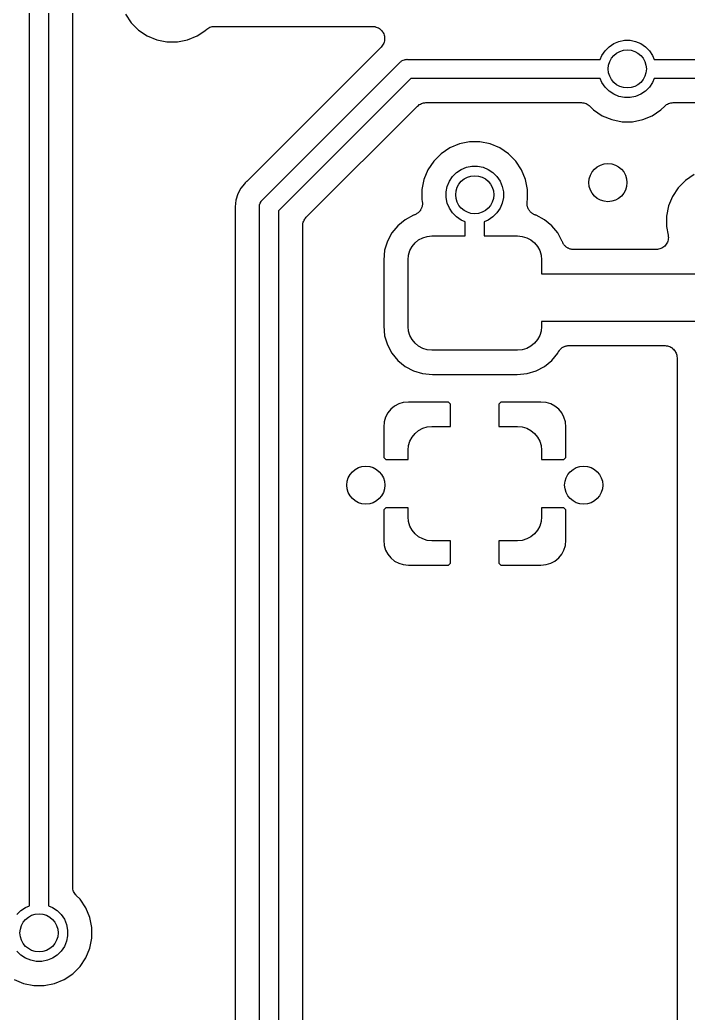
# Model space of a CAD drawing. Extents: x 49 to 143, y -158 to -38.
# Drawn here: x 80.57 to 87.58, y -103.46 to -93.03 of the extents above; entities that cross this region are included whole.
import ezdxf

# ---------------------------------------------------------------- set-up
doc = ezdxf.new("R2010")
doc.units = 0
doc.layers.add('BLACK', color=7, linetype='CONTINUOUS')

msp = doc.modelspace()

# ---------------------------------------------------------------- linework, layer by layer
at = {"layer": 'BLACK', "linetype": 'CONTINUOUS'}
for p, q in [((80.672, -102.333), (80.672, -91.3179)), ((80.872, -91.3544), (80.872, -102.333)), ((81.126, -102.134), (81.126, -91.5122)), ((81.6781, -92.9724), (81.7387, -93.0632)), ((81.7387, -93.0632), (81.8158, -93.1403)), ((81.8158, -93.1403), (81.9066, -93.2009)), ((82.4314, -93.2009), (82.5222, -93.1403)), ((82.5222, -93.1403), (82.5231, -93.1394)), ((82.5231, -93.1394), (82.5234, -93.1391)), ((82.5234, -93.1391), (82.5243, -93.1382)), ((82.5234, -93.1391), (82.5234, -93.1391)), ((82.5234, -93.1391), (82.5234, -93.1391)), ((82.5243, -93.1382), (82.5335, -93.1308)), ((82.5335, -93.1308), (82.5426, -93.1234)), ((82.5426, -93.1234), (82.5432, -93.1231)), ((82.5432, -93.1231), (82.5437, -93.1227)), ((82.5437, -93.1227), (82.5542, -93.1173)), ((82.5542, -93.1173), (82.5645, -93.1118)), ((82.5645, -93.1118), (82.5651, -93.1116)), ((82.5651, -93.1116), (82.5657, -93.1113)), ((82.5657, -93.1113), (82.577, -93.108)), ((82.577, -93.108), (82.5882, -93.1046)), ((82.5882, -93.1046), (82.5889, -93.1046)), ((82.5889, -93.1046), (82.5895, -93.1044)), ((82.5895, -93.1044), (82.6012, -93.1033)), ((82.6012, -93.1033), (82.6129, -93.1022)), ((82.6129, -93.1022), (84.2716, -93.1022)), ((84.2716, -93.1022), (84.2729, -93.1022)), ((84.2729, -93.1022), (84.2729, -93.1022)), ((84.2729, -93.1022), (84.2729, -93.1022)), ((84.2729, -93.1022), (84.2733, -93.1022)), ((84.2733, -93.1022), (84.2856, -93.1036)), ((84.2856, -93.1036), (84.2975, -93.1049)), ((84.2975, -93.1049), (84.2977, -93.105)), ((84.2977, -93.105), (84.298, -93.105)), ((84.298, -93.105), (84.3096, -93.1087)), ((84.3096, -93.1087), (84.3212, -93.1123)), ((84.3212, -93.1123), (84.3214, -93.1124)), ((84.3214, -93.1124), (84.3216, -93.1125)), ((84.3216, -93.1125), (84.3323, -93.1184)), ((84.3323, -93.1184), (84.3429, -93.1242)), ((84.3429, -93.1242), (84.3431, -93.1243)), ((84.3431, -93.1243), (84.3433, -93.1244)), ((84.3433, -93.1244), (84.3526, -93.1322)), ((84.3526, -93.1322), (84.362, -93.14)), ((84.362, -93.14), (84.3621, -93.1402)), ((84.3621, -93.1402), (84.3623, -93.1403)), ((84.3623, -93.1403), (84.3699, -93.1497)), ((84.3699, -93.1497), (84.3776, -93.1593)), ((84.3776, -93.1593), (84.3777, -93.1595)), ((84.3777, -93.1595), (84.3778, -93.1597)), ((84.3778, -93.1597), (84.3835, -93.1704)), ((84.3835, -93.1704), (84.3891, -93.1812)), ((84.3891, -93.1812), (84.3892, -93.1814)), ((84.3892, -93.1814), (84.3893, -93.1816)), ((84.3893, -93.1816), (84.3927, -93.1933)), ((84.3927, -93.1933), (84.3962, -93.205)), ((81.9066, -93.2009), (82.0074, -93.2427)), ((82.0074, -93.2427), (82.1144, -93.264)), ((82.1144, -93.264), (82.2236, -93.264)), ((82.2236, -93.264), (82.3306, -93.2427)), ((82.3306, -93.2427), (82.4314, -93.2009)), ((84.3769, -93.3002), (84.3691, -93.3096)), ((84.377, -93.3), (84.3769, -93.3002)), ((84.3771, -93.2998), (84.377, -93.3)), ((84.3828, -93.2893), (84.3771, -93.2998)), ((84.3886, -93.2784), (84.3828, -93.2893)), ((84.3887, -93.2782), (84.3886, -93.2784)), ((84.3888, -93.278), (84.3887, -93.2782)), ((84.3924, -93.2662), (84.3888, -93.278)), ((84.396, -93.2547), (84.3924, -93.2662)), ((84.3961, -93.2543), (84.396, -93.2545)), ((84.396, -93.2545), (84.396, -93.2547)), ((84.3973, -93.2422), (84.3961, -93.2543)), ((84.3962, -93.205), (84.3962, -93.2052)), ((84.3962, -93.2052), (84.3963, -93.2054)), ((84.3963, -93.2054), (84.3974, -93.2176)), ((84.3986, -93.2301), (84.3973, -93.2422)), ((84.3974, -93.2176), (84.3986, -93.2296)), ((84.3986, -93.2296), (84.3985, -93.2299)), ((84.3985, -93.2299), (84.3986, -93.2301)), ((86.753, -93.3152), (86.8021, -93.2823)), ((86.8021, -93.2823), (86.8567, -93.2597)), ((86.8567, -93.2597), (86.9146, -93.2482)), ((86.9146, -93.2482), (86.9737, -93.2482)), ((86.9737, -93.2482), (87.0317, -93.2597)), ((87.0317, -93.2597), (87.0863, -93.2823)), ((87.0863, -93.2823), (87.1354, -93.3152)), ((84.3614, -93.319), (82.9514, -94.729)), ((84.3691, -93.3096), (84.3614, -93.319)), ((86.6609, -93.4482), (86.6783, -93.4061)), ((86.6783, -93.4061), (86.7112, -93.357)), ((86.7112, -93.357), (86.753, -93.3152)), ((87.1354, -93.3152), (87.1772, -93.357)), ((87.1772, -93.357), (87.2101, -93.4061)), ((87.2101, -93.4061), (87.2275, -93.4482)), ((83.1178, -94.9218), (84.5586, -93.481)), ((84.5586, -93.481), (84.5617, -93.4771)), ((84.5617, -93.4771), (84.5656, -93.474)), ((84.5656, -93.474), (84.5704, -93.47)), ((84.5656, -93.474), (84.5656, -93.474)), ((84.5704, -93.47), (84.577, -93.4647)), ((84.577, -93.4647), (84.5943, -93.4554)), ((84.5943, -93.4554), (84.6065, -93.4517)), ((84.6065, -93.4517), (84.6132, -93.4496)), ((84.6132, -93.4496), (84.6168, -93.4493)), ((84.6168, -93.4493), (84.6279, -93.4482)), ((84.6279, -93.4482), (84.6328, -93.4477)), ((84.6279, -93.4482), (84.6279, -93.4482)), ((84.6328, -93.4477), (84.6377, -93.4482)), ((84.6377, -93.4482), (86.6609, -93.4482)), ((87.2275, -93.4482), (89.689, -93.4482)), ((84.6742, -93.6482), (83.285, -95.0374)), ((86.6609, -93.6482), (84.6742, -93.6482)), ((86.6783, -93.6903), (86.6609, -93.6482)), ((86.7112, -93.7394), (86.6783, -93.6903)), ((87.2101, -93.6903), (87.1772, -93.7394)), ((87.2275, -93.6482), (87.2101, -93.6903)), ((89.689, -93.6482), (87.2275, -93.6482)), ((86.753, -93.7812), (86.7112, -93.7394)), ((86.8021, -93.8141), (86.753, -93.7812)), ((86.8567, -93.8367), (86.8021, -93.8141)), ((87.0863, -93.8141), (87.0317, -93.8367)), ((87.1354, -93.7812), (87.0863, -93.8141)), ((87.1772, -93.7394), (87.1354, -93.7812)), ((84.7527, -93.9308), (84.7618, -93.9234)), ((84.7618, -93.9234), (84.7623, -93.9231)), ((84.7623, -93.9231), (84.7629, -93.9227)), ((84.7629, -93.9227), (84.7733, -93.9173)), ((84.7733, -93.9173), (84.7836, -93.9118)), ((84.7836, -93.9118), (84.7843, -93.9116)), ((84.7843, -93.9116), (84.7849, -93.9113)), ((84.7849, -93.9113), (84.7962, -93.908)), ((84.7962, -93.908), (84.8074, -93.9046)), ((84.8074, -93.9046), (84.808, -93.9046)), ((84.808, -93.9046), (84.8087, -93.9044)), ((84.8087, -93.9044), (84.8204, -93.9033)), ((84.8204, -93.9033), (84.832, -93.9022)), ((84.832, -93.9022), (86.4621, -93.9022)), ((86.4621, -93.9022), (86.4625, -93.9022)), ((86.4625, -93.9022), (86.4626, -93.9022)), ((86.4626, -93.9022), (86.4626, -93.9022)), ((86.4626, -93.9022), (86.4639, -93.9022)), ((86.4639, -93.9022), (86.4756, -93.9035)), ((86.4756, -93.9035), (86.4872, -93.9047)), ((86.4872, -93.9047), (86.4879, -93.9049)), ((86.4879, -93.9049), (86.4885, -93.905)), ((86.4885, -93.905), (86.4997, -93.9085)), ((86.4997, -93.9085), (86.5109, -93.912)), ((86.5109, -93.912), (86.5115, -93.9123)), ((86.5115, -93.9123), (86.5121, -93.9125)), ((86.5121, -93.9125), (86.5225, -93.9181)), ((86.5225, -93.9181), (86.5328, -93.9237)), ((86.5328, -93.9237), (86.5333, -93.9241)), ((86.5333, -93.9241), (86.5339, -93.9244)), ((86.5339, -93.9244), (86.5428, -93.9319)), ((86.9146, -93.8482), (86.8567, -93.8367)), ((86.9737, -93.8482), (86.9146, -93.8482)), ((87.0317, -93.8367), (86.9737, -93.8482)), ((87.3469, -93.9308), (87.356, -93.9234)), ((87.356, -93.9234), (87.3566, -93.9231)), ((87.3566, -93.9231), (87.3571, -93.9227)), ((87.3571, -93.9227), (87.3676, -93.9173)), ((87.3676, -93.9173), (87.3779, -93.9118)), ((87.3779, -93.9118), (87.3785, -93.9116)), ((87.3785, -93.9116), (87.3791, -93.9113)), ((87.3791, -93.9113), (87.3904, -93.908)), ((87.3904, -93.908), (87.4016, -93.9046)), ((87.4016, -93.9046), (87.4023, -93.9046)), ((87.4023, -93.9046), (87.4029, -93.9044)), ((87.4029, -93.9044), (87.4146, -93.9033)), ((87.4146, -93.9033), (87.4263, -93.9022)), ((87.4263, -93.9022), (89.3105, -93.9022)), ((83.5762, -95.1054), (84.7422, -93.9394)), ((84.7422, -93.9394), (84.7425, -93.9391)), ((84.7425, -93.9391), (84.7425, -93.9391)), ((84.7425, -93.9391), (84.7426, -93.9391)), ((84.7426, -93.9391), (84.7435, -93.9382)), ((84.7435, -93.9382), (84.7527, -93.9308)), ((86.5428, -93.9319), (86.5519, -93.9394)), ((86.5519, -93.9394), (86.591, -93.9785)), ((86.591, -93.9785), (86.6818, -94.0391)), ((87.2066, -94.0391), (87.2973, -93.9785)), ((87.2973, -93.9785), (87.3365, -93.9394)), ((87.3365, -93.9394), (87.3368, -93.9391)), ((87.3368, -93.9391), (87.3377, -93.9382)), ((87.3368, -93.9391), (87.3368, -93.9391)), ((87.3368, -93.9391), (87.3368, -93.9391)), ((87.3377, -93.9382), (87.3469, -93.9308)), ((86.6818, -94.0391), (86.7826, -94.0809)), ((86.7826, -94.0809), (86.8896, -94.1022)), ((86.8896, -94.1022), (86.9988, -94.1022)), ((86.9988, -94.1022), (87.1058, -94.0809)), ((87.1058, -94.0809), (87.2066, -94.0391)), ((85.1824, -94.3363), (85.0816, -94.3781)), ((85.2894, -94.315), (85.1824, -94.3363)), ((85.3986, -94.315), (85.2894, -94.315)), ((85.5056, -94.3363), (85.3986, -94.315)), ((85.6064, -94.3781), (85.5056, -94.3363)), ((84.9908, -94.4387), (84.9137, -94.5158)), ((85.0816, -94.3781), (84.9908, -94.4387)), ((85.6972, -94.4387), (85.6064, -94.3781)), ((85.7743, -94.5158), (85.6972, -94.4387)), ((84.9137, -94.5158), (84.8531, -94.6066)), ((85.8349, -94.6066), (85.7743, -94.5158)), ((84.8531, -94.6066), (84.8113, -94.7074)), ((85.111, -94.6778), (85.1528, -94.636)), ((85.1528, -94.636), (85.2019, -94.6031)), ((85.2019, -94.6031), (85.2565, -94.5805)), ((85.2565, -94.5805), (85.3145, -94.569)), ((85.3145, -94.569), (85.3735, -94.569)), ((85.3735, -94.569), (85.4315, -94.5805)), ((85.4315, -94.5805), (85.4861, -94.6031)), ((85.4861, -94.6031), (85.5352, -94.636)), ((85.5352, -94.636), (85.577, -94.6778)), ((85.8767, -94.7074), (85.8349, -94.6066)), ((87.6468, -94.6573), (87.556, -94.7179)), ((82.9263, -94.7532), (82.8892, -94.7984)), ((82.9335, -94.7445), (82.9263, -94.7532)), ((82.9263, -94.7532), (82.9263, -94.7532)), ((82.9422, -94.7373), (82.9335, -94.7445)), ((82.9459, -94.7336), (82.9422, -94.7373)), ((82.9501, -94.7302), (82.9459, -94.7336)), ((82.9514, -94.729), (82.9501, -94.7302)), ((84.8113, -94.7074), (84.79, -94.8144)), ((85.0555, -94.7815), (85.0781, -94.7269)), ((85.0781, -94.7269), (85.111, -94.6778)), ((85.577, -94.6778), (85.6099, -94.7269)), ((85.6099, -94.7269), (85.6325, -94.7815)), ((85.898, -94.8144), (85.8767, -94.7074)), ((87.556, -94.7179), (87.4789, -94.795)), ((82.8564, -94.8599), (82.8361, -94.9266)), ((82.8892, -94.7984), (82.8564, -94.8599)), ((84.79, -94.8144), (84.79, -94.9236)), ((85.044, -94.8395), (85.0555, -94.7815)), ((85.044, -94.8985), (85.044, -94.8395)), ((85.6325, -94.7815), (85.644, -94.8395)), ((85.644, -94.8395), (85.644, -94.8985)), ((85.898, -94.9236), (85.898, -94.8144)), ((87.4789, -94.795), (87.4183, -94.8858)), ((82.8361, -94.9266), (82.8293, -94.996)), ((83.0864, -94.9764), (83.0922, -94.9575)), ((83.0922, -94.9575), (83.1015, -94.9402)), ((83.1015, -94.9402), (83.1046, -94.9363)), ((83.1046, -94.9363), (83.1139, -94.9249)), ((83.1139, -94.9249), (83.1178, -94.9218)), ((84.79, -94.9236), (84.7926, -94.9366)), ((84.7926, -94.9366), (84.7929, -94.9384)), ((84.7929, -94.9384), (84.7934, -94.9441)), ((84.7934, -94.9441), (84.7945, -94.9497)), ((84.795, -94.9631), (84.7944, -94.9688)), ((84.7944, -94.9688), (84.7944, -94.9745)), ((84.7945, -94.9497), (84.7945, -94.9564)), ((84.7945, -94.9564), (84.795, -94.9631)), ((85.0555, -94.9565), (85.044, -94.8985)), ((85.0781, -95.0111), (85.0555, -94.9565)), ((85.6325, -94.9565), (85.6099, -95.0111)), ((85.644, -94.8985), (85.6325, -94.9565)), ((85.893, -94.9613), (85.8936, -94.9546)), ((85.8935, -94.967), (85.893, -94.9613)), ((85.8935, -94.9728), (85.8935, -94.967)), ((85.8936, -94.9546), (85.8937, -94.948)), ((85.8937, -94.948), (85.8948, -94.9423)), ((85.8948, -94.9423), (85.8954, -94.9366)), ((85.8954, -94.9366), (85.898, -94.9236)), ((87.4183, -94.8858), (87.3765, -94.9866)), ((82.8293, -94.996), (82.8304, -95.0072)), ((82.8304, -95.0072), (82.8306, -95.009)), ((82.8306, -95.009), (82.8305, -95.0143)), ((82.8305, -95.0143), (82.831, -95.0196)), ((82.831, -95.0196), (82.831, -105.564)), ((83.0845, -94.996), (83.0864, -94.9764)), ((83.085, -95.0009), (83.0845, -94.996)), ((83.085, -105.583), (83.085, -95.0009)), ((83.285, -95.0374), (83.285, -105.546)), ((84.7278, -95.0735), (84.7216, -95.076)), ((84.7326, -95.0703), (84.7278, -95.0735)), ((84.7377, -95.0676), (84.7326, -95.0703)), ((84.7429, -95.0634), (84.7377, -95.0676)), ((84.7484, -95.0597), (84.7429, -95.0634)), ((84.7525, -95.0557), (84.7484, -95.0597)), ((84.757, -95.0521), (84.7525, -95.0557)), ((84.7613, -95.0469), (84.757, -95.0521)), ((84.766, -95.0422), (84.7613, -95.0469)), ((84.7692, -95.0375), (84.766, -95.0422)), ((84.7729, -95.0331), (84.7692, -95.0375)), ((84.7761, -95.0272), (84.7729, -95.0331)), ((84.7798, -95.0217), (84.7761, -95.0272)), ((84.7821, -95.0164), (84.7798, -95.0217)), ((84.7848, -95.0113), (84.7821, -95.0164)), ((84.7868, -95.005), (84.7848, -95.0113)), ((84.7894, -94.9988), (84.7868, -95.005)), ((84.7906, -94.9932), (84.7894, -94.9988)), ((84.7923, -94.9877), (84.7906, -94.9932)), ((84.793, -94.9811), (84.7923, -94.9877)), ((84.7944, -94.9745), (84.793, -94.9811)), ((85.111, -95.0602), (85.0781, -95.0111)), ((85.1528, -95.102), (85.111, -95.0602)), ((85.577, -95.0602), (85.5352, -95.102)), ((85.6099, -95.0111), (85.577, -95.0602)), ((85.8947, -94.9793), (85.8935, -94.9728)), ((85.8954, -94.986), (85.8947, -94.9793)), ((85.897, -94.9915), (85.8954, -94.986)), ((85.8981, -94.9971), (85.897, -94.9915)), ((85.9006, -95.0033), (85.8981, -94.9971)), ((85.9025, -95.0097), (85.9006, -95.0033)), ((85.9052, -95.0148), (85.9025, -95.0097)), ((85.9073, -95.0201), (85.9052, -95.0148)), ((85.911, -95.0257), (85.9073, -95.0201)), ((85.9141, -95.0316), (85.911, -95.0257)), ((85.9177, -95.0361), (85.9141, -95.0316)), ((85.9209, -95.0409), (85.9177, -95.0361)), ((85.9255, -95.0456), (85.9209, -95.0409)), ((85.9298, -95.0508), (85.9255, -95.0456)), ((85.9342, -95.0545), (85.9298, -95.0508)), ((85.9382, -95.0586), (85.9342, -95.0545)), ((85.9437, -95.0624), (85.9382, -95.0586)), ((85.9488, -95.0666), (85.9437, -95.0624)), ((85.9539, -95.0694), (85.9488, -95.0666)), ((85.9586, -95.0726), (85.9539, -95.0694)), ((85.9648, -95.0753), (85.9586, -95.0726)), ((87.3765, -94.9866), (87.3552, -95.0936)), ((83.5403, -95.1818), (83.5415, -95.1701)), ((83.5415, -95.1701), (83.5417, -95.1695)), ((83.5417, -95.1695), (83.5418, -95.1688)), ((83.5418, -95.1688), (83.5453, -95.1576)), ((83.5453, -95.1576), (83.5488, -95.1464)), ((83.5488, -95.1464), (83.5491, -95.1458)), ((83.5491, -95.1458), (83.5493, -95.1452)), ((83.5493, -95.1452), (83.555, -95.1349)), ((83.555, -95.1349), (83.5605, -95.1246)), ((83.5605, -95.1246), (83.5609, -95.1241)), ((83.5609, -95.1241), (83.5612, -95.1235)), ((83.5612, -95.1235), (83.5687, -95.1145)), ((83.5687, -95.1145), (83.5762, -95.1054)), ((84.6133, -95.1309), (84.5367, -95.1937)), ((84.7007, -95.0842), (84.6133, -95.1309)), ((84.7049, -95.0829), (84.7007, -95.0842)), ((84.7102, -95.0807), (84.7049, -95.0829)), ((84.7157, -95.0791), (84.7102, -95.0807)), ((84.7216, -95.076), (84.7157, -95.0791)), ((85.2019, -95.1349), (85.1528, -95.102)), ((85.244, -95.1523), (85.2019, -95.1349)), ((85.244, -95.301), (85.244, -95.1523)), ((85.4861, -95.1349), (85.444, -95.1523)), ((85.444, -95.1523), (85.444, -95.301)), ((85.5352, -95.102), (85.4861, -95.1349)), ((85.9706, -95.0784), (85.9648, -95.0753)), ((85.9761, -95.0801), (85.9706, -95.0784)), ((85.9814, -95.0824), (85.9761, -95.0801)), ((85.9831, -95.0829), (85.9814, -95.0824)), ((85.9873, -95.0842), (85.9831, -95.0829)), ((86.0747, -95.1309), (85.9873, -95.0842)), ((86.1513, -95.1937), (86.0747, -95.1309)), ((87.3552, -95.0936), (87.3552, -95.2028)), ((83.539, -95.1935), (83.5403, -95.1818)), ((83.539, -95.1948), (83.539, -95.1935)), ((83.539, -95.1952), (83.539, -95.1948)), ((83.539, -95.1948), (83.539, -95.1948)), ((83.539, -95.1948), (83.539, -95.1948)), ((83.539, -105.389), (83.539, -95.1952)), ((84.4739, -95.2703), (84.4272, -95.3577)), ((84.5367, -95.1937), (84.4739, -95.2703)), ((86.2141, -95.2703), (86.1513, -95.1937)), ((86.2621, -95.3601), (86.2141, -95.2703)), ((87.3552, -95.2028), (87.373, -95.2924)), ((84.4272, -95.3577), (84.3985, -95.4524)), ((84.6861, -95.4121), (84.7172, -95.3742)), ((84.7172, -95.3742), (84.7551, -95.3431)), ((84.7551, -95.3431), (84.7983, -95.32)), ((84.7983, -95.32), (84.8452, -95.3058)), ((84.8452, -95.3058), (84.894, -95.301)), ((84.894, -95.301), (85.244, -95.301)), ((85.444, -95.301), (85.794, -95.301)), ((85.794, -95.301), (85.8428, -95.3058)), ((85.8428, -95.3058), (85.8897, -95.32)), ((85.8897, -95.32), (85.9329, -95.3431)), ((85.9329, -95.3431), (85.9708, -95.3742)), ((85.9708, -95.3742), (86.0019, -95.4121)), ((86.2635, -95.3648), (86.2621, -95.3601)), ((86.2666, -95.3707), (86.2635, -95.3648)), ((86.2692, -95.377), (86.2666, -95.3707)), ((86.2723, -95.3817), (86.2692, -95.377)), ((86.2749, -95.3867), (86.2723, -95.3817)), ((86.2792, -95.392), (86.2749, -95.3867)), ((87.3595, -95.3777), (87.3538, -95.3882)), ((87.3652, -95.3671), (87.3595, -95.3777)), ((87.3654, -95.3668), (87.3652, -95.3671)), ((87.3656, -95.3664), (87.3654, -95.3668)), ((87.3691, -95.355), (87.3656, -95.3664)), ((87.3727, -95.3435), (87.3691, -95.355)), ((87.3728, -95.3431), (87.3727, -95.3435)), ((87.3729, -95.3427), (87.3728, -95.3431)), ((87.3741, -95.3308), (87.3729, -95.3427)), ((87.373, -95.2924), (87.3732, -95.2934)), ((87.3732, -95.2934), (87.3732, -95.2934)), ((87.3732, -95.2934), (87.3732, -95.2934)), ((87.3732, -95.2934), (87.3734, -95.2942)), ((87.3734, -95.2942), (87.3744, -95.3062)), ((87.3755, -95.3189), (87.3741, -95.3308)), ((87.3744, -95.3062), (87.3755, -95.3181)), ((87.3755, -95.3181), (87.3754, -95.3185)), ((87.3754, -95.3185), (87.3755, -95.3189)), ((84.3985, -95.4524), (84.3882, -95.5572)), ((84.6488, -95.5022), (84.663, -95.4553)), ((84.663, -95.4553), (84.6861, -95.4121)), ((86.0019, -95.4121), (86.025, -95.4553)), ((86.025, -95.4553), (86.0392, -95.5022)), ((86.2829, -95.3976), (86.2792, -95.392)), ((86.2869, -95.4016), (86.2829, -95.3976)), ((86.2905, -95.4061), (86.2869, -95.4016)), ((86.2956, -95.4104), (86.2905, -95.4061)), ((86.3004, -95.4152), (86.2956, -95.4104)), ((86.3051, -95.4183), (86.3004, -95.4152)), ((86.3095, -95.422), (86.3051, -95.4183)), ((86.3154, -95.4252), (86.3095, -95.422)), ((86.321, -95.429), (86.3154, -95.4252)), ((86.3262, -95.4312), (86.321, -95.429)), ((86.3312, -95.4339), (86.3262, -95.4312)), ((86.3376, -95.436), (86.3312, -95.4339)), ((86.3438, -95.4386), (86.3376, -95.436)), ((86.3494, -95.4397), (86.3438, -95.4386)), ((86.3548, -95.4414), (86.3494, -95.4397)), ((86.3615, -95.4422), (86.3548, -95.4414)), ((86.3681, -95.4435), (86.3615, -95.4422)), ((86.3738, -95.4436), (86.3681, -95.4435)), ((86.3794, -95.4442), (86.3738, -95.4436)), ((86.3812, -95.4442), (86.3794, -95.4442)), ((87.2485, -95.4442), (86.3812, -95.4442)), ((87.2603, -95.443), (87.2485, -95.4442)), ((87.2724, -95.4419), (87.2603, -95.443)), ((87.2728, -95.4418), (87.2724, -95.4419)), ((87.2731, -95.4418), (87.2728, -95.4418)), ((87.2846, -95.4383), (87.2731, -95.4418)), ((87.2962, -95.4349), (87.2846, -95.4383)), ((87.2965, -95.4347), (87.2962, -95.4349)), ((87.2969, -95.4346), (87.2965, -95.4347)), ((87.3075, -95.429), (87.2969, -95.4346)), ((87.3181, -95.4234), (87.3075, -95.429)), ((87.3184, -95.4232), (87.3181, -95.4234)), ((87.3188, -95.423), (87.3184, -95.4232)), ((87.3281, -95.4154), (87.3188, -95.423)), ((87.3374, -95.4079), (87.3281, -95.4154)), ((87.3377, -95.4076), (87.3374, -95.4079)), ((87.338, -95.4073), (87.3377, -95.4076)), ((87.3456, -95.3981), (87.338, -95.4073)), ((87.3533, -95.3889), (87.3456, -95.3981)), ((87.3535, -95.3885), (87.3533, -95.3889)), ((87.3538, -95.3882), (87.3535, -95.3885)), ((84.3882, -95.5572), (84.3882, -96.2448)), ((84.644, -95.551), (84.6488, -95.5022)), ((84.644, -96.251), (84.644, -95.551)), ((86.0392, -95.5022), (86.044, -95.551)), ((86.044, -95.551), (86.044, -95.6982)), ((86.044, -95.6982), (89.689, -95.6982)), ((87.7202, -96.1982), (86.044, -96.1982)), ((86.044, -96.1982), (86.044, -96.251)), ((84.3882, -96.2448), (84.3985, -96.3496)), ((84.6488, -96.2998), (84.644, -96.251)), ((84.663, -96.3467), (84.6488, -96.2998)), ((86.0392, -96.2998), (86.025, -96.3467)), ((86.044, -96.251), (86.0392, -96.2998)), ((84.3985, -96.3496), (84.4272, -96.4443)), ((84.6861, -96.3899), (84.663, -96.3467)), ((84.7172, -96.4278), (84.6861, -96.3899)), ((84.7551, -96.4589), (84.7172, -96.4278)), ((85.9708, -96.4278), (85.9329, -96.4589)), ((86.0019, -96.3899), (85.9708, -96.4278)), ((86.025, -96.3467), (86.0019, -96.3899)), ((84.4272, -96.4443), (84.4739, -96.5317)), ((84.4739, -96.5317), (84.5367, -96.6083)), ((84.7983, -96.482), (84.7551, -96.4589)), ((84.8452, -96.4962), (84.7983, -96.482)), ((84.894, -96.501), (84.8452, -96.4962)), ((85.794, -96.501), (84.894, -96.501)), ((85.8428, -96.4962), (85.794, -96.501)), ((85.8897, -96.482), (85.8428, -96.4962)), ((85.9329, -96.4589), (85.8897, -96.482)), ((86.1513, -96.6083), (86.2141, -96.5317)), ((86.2141, -96.5317), (86.2207, -96.5193)), ((86.2207, -96.5193), (86.2215, -96.5178)), ((86.2215, -96.5178), (86.2247, -96.5131)), ((86.2247, -96.5131), (86.2274, -96.5082)), ((86.2274, -96.5082), (86.2317, -96.503)), ((86.2317, -96.503), (86.2356, -96.4974)), ((86.2356, -96.4974), (86.2396, -96.4934)), ((86.2396, -96.4934), (86.2432, -96.4891)), ((86.2432, -96.4891), (86.2485, -96.4848)), ((86.2485, -96.4848), (86.2533, -96.48)), ((86.2533, -96.48), (86.258, -96.477)), ((86.258, -96.477), (86.2624, -96.4734)), ((86.2624, -96.4734), (86.2684, -96.4702)), ((86.2684, -96.4702), (86.2741, -96.4665)), ((86.2741, -96.4665), (86.2793, -96.4644)), ((86.2793, -96.4644), (86.2843, -96.4618)), ((86.2843, -96.4618), (86.2908, -96.4598)), ((86.2908, -96.4598), (86.2971, -96.4573)), ((86.2971, -96.4573), (86.3026, -96.4562)), ((86.3026, -96.4562), (86.308, -96.4546)), ((86.308, -96.4546), (86.3148, -96.454)), ((86.3148, -96.454), (86.3215, -96.4527)), ((86.3215, -96.4527), (86.3271, -96.4527)), ((86.3271, -96.4527), (86.3327, -96.4522)), ((86.3327, -96.4522), (87.3392, -96.4522)), ((87.3392, -96.4522), (87.3401, -96.4522)), ((87.3401, -96.4522), (87.3401, -96.4522)), ((87.3401, -96.4522), (87.3401, -96.4522)), ((87.3401, -96.4522), (87.341, -96.4522)), ((87.341, -96.4522), (87.3529, -96.4535)), ((87.3529, -96.4535), (87.3647, -96.4548)), ((87.3647, -96.4548), (87.3652, -96.4549)), ((87.3652, -96.4549), (87.3656, -96.455)), ((87.3656, -96.455), (87.377, -96.4586)), ((87.377, -96.4586), (87.3884, -96.4621)), ((87.3884, -96.4621), (87.3888, -96.4623)), ((87.3888, -96.4623), (87.3892, -96.4625)), ((87.3892, -96.4625), (87.3997, -96.4682)), ((87.3997, -96.4682), (87.4102, -96.4739)), ((87.4102, -96.4739), (87.4106, -96.4742)), ((87.4106, -96.4742), (87.411, -96.4744)), ((87.411, -96.4744), (87.4201, -96.4821)), ((87.4201, -96.4821), (87.4293, -96.4897)), ((87.4293, -96.4897), (87.4296, -96.4901)), ((87.4296, -96.4901), (87.4299, -96.4903)), ((87.4299, -96.4903), (87.4374, -96.4997)), ((87.4374, -96.4997), (87.445, -96.5089)), ((87.445, -96.5089), (87.4452, -96.5093)), ((87.4452, -96.5093), (87.4455, -96.5097)), ((87.4455, -96.5097), (87.451, -96.5203)), ((87.451, -96.5203), (87.4566, -96.5308)), ((87.4566, -96.5308), (87.4567, -96.5312)), ((87.4567, -96.5312), (87.457, -96.5316)), ((87.457, -96.5316), (87.4603, -96.5431)), ((84.5367, -96.6083), (84.6133, -96.6711)), ((86.0747, -96.6711), (86.1513, -96.6083)), ((87.4603, -96.5431), (87.4638, -96.5545)), ((87.4638, -96.5545), (87.4638, -96.555)), ((87.4638, -96.555), (87.464, -96.5554)), ((87.464, -96.5554), (87.465, -96.5673)), ((87.465, -96.5673), (87.4662, -96.5792)), ((87.4662, -96.5792), (87.4662, -105.958)), ((84.6133, -96.6711), (84.7007, -96.7178)), ((84.7007, -96.7178), (84.7954, -96.7465)), ((85.8926, -96.7465), (85.9873, -96.7178)), ((85.9873, -96.7178), (86.0747, -96.6711)), ((84.7954, -96.7465), (84.9002, -96.7568)), ((84.9002, -96.7568), (85.7878, -96.7568)), ((85.7878, -96.7568), (85.8926, -96.7465)), ((84.5942, -97.0507), (84.5463, -97.0652)), ((84.65, -97.0452), (84.5942, -97.0507)), ((85.0689, -97.0468), (84.65, -97.0452)), ((85.09, -97.0679), (85.0689, -97.0468)), ((85.6191, -97.0468), (85.598, -97.0679)), ((86.038, -97.0452), (85.6191, -97.0468)), ((86.0938, -97.0507), (86.038, -97.0452)), ((86.1417, -97.0652), (86.0938, -97.0507)), ((84.4318, -97.1592), (84.4082, -97.2033)), ((84.4635, -97.1205), (84.4318, -97.1592)), ((84.5022, -97.0888), (84.4635, -97.1205)), ((84.5463, -97.0652), (84.5022, -97.0888)), ((85.09, -97.301), (85.09, -97.0679)), ((85.598, -97.0679), (85.598, -97.301)), ((86.1858, -97.0888), (86.1417, -97.0652)), ((86.2245, -97.1205), (86.1858, -97.0888)), ((86.2562, -97.1592), (86.2245, -97.1205)), ((86.2798, -97.2033), (86.2562, -97.1592)), ((84.3937, -97.2512), (84.3882, -97.3069)), ((84.4082, -97.2033), (84.3937, -97.2512)), ((86.2943, -97.2512), (86.2798, -97.2033)), ((86.2998, -97.3069), (86.2943, -97.2512)), ((84.3882, -97.3069), (84.3897, -97.6259)), ((84.7172, -97.3742), (84.7551, -97.3431)), ((84.7551, -97.3431), (84.7983, -97.32)), ((84.7983, -97.32), (84.8452, -97.3058)), ((84.8452, -97.3058), (84.894, -97.301)), ((84.894, -97.301), (85.09, -97.301)), ((85.598, -97.301), (85.794, -97.301)), ((85.794, -97.301), (85.8428, -97.3058)), ((85.8428, -97.3058), (85.8897, -97.32)), ((85.8897, -97.32), (85.9329, -97.3431)), ((85.9329, -97.3431), (85.9708, -97.3742)), ((86.2983, -97.6259), (86.2998, -97.3069)), ((84.6488, -97.5022), (84.663, -97.4553)), ((84.663, -97.4553), (84.6861, -97.4121)), ((84.6861, -97.4121), (84.7172, -97.3742)), ((85.9708, -97.3742), (86.0019, -97.4121)), ((86.0019, -97.4121), (86.025, -97.4553)), ((86.025, -97.4553), (86.0392, -97.5022)), ((84.644, -97.551), (84.6488, -97.5022)), ((84.644, -97.647), (84.644, -97.551)), ((86.0392, -97.5022), (86.044, -97.551)), ((86.044, -97.551), (86.044, -97.647)), ((84.3897, -97.6259), (84.4109, -97.647)), ((84.4109, -97.647), (84.644, -97.647)), ((86.044, -97.647), (86.2771, -97.647)), ((86.2771, -97.647), (86.2983, -97.6259)), ((84.3897, -98.1761), (84.3882, -98.4951)), ((84.4109, -98.155), (84.3897, -98.1761)), ((84.644, -98.155), (84.4109, -98.155)), ((84.644, -98.251), (84.644, -98.155)), ((86.044, -98.155), (86.044, -98.251)), ((86.2771, -98.155), (86.044, -98.155)), ((86.2983, -98.1761), (86.2771, -98.155)), ((86.2998, -98.4951), (86.2983, -98.1761)), ((84.6488, -98.2998), (84.644, -98.251)), ((84.663, -98.3467), (84.6488, -98.2998)), ((86.0392, -98.2998), (86.025, -98.3467)), ((86.044, -98.251), (86.0392, -98.2998)), ((84.6861, -98.3899), (84.663, -98.3467)), ((84.7172, -98.4278), (84.6861, -98.3899)), ((86.0019, -98.3899), (85.9708, -98.4278)), ((86.025, -98.3467), (86.0019, -98.3899)), ((84.3882, -98.4951), (84.3937, -98.5508)), ((84.7551, -98.4589), (84.7172, -98.4278)), ((84.7983, -98.482), (84.7551, -98.4589)), ((84.8452, -98.4962), (84.7983, -98.482)), ((84.894, -98.501), (84.8452, -98.4962)), ((85.09, -98.501), (84.894, -98.501)), ((85.09, -98.7341), (85.09, -98.501)), ((85.794, -98.501), (85.598, -98.501)), ((85.598, -98.501), (85.598, -98.7341)), ((85.8428, -98.4962), (85.794, -98.501)), ((85.8897, -98.482), (85.8428, -98.4962)), ((85.9329, -98.4589), (85.8897, -98.482)), ((85.9708, -98.4278), (85.9329, -98.4589)), ((86.2943, -98.5508), (86.2998, -98.4951)), ((84.3937, -98.5508), (84.4082, -98.5987)), ((84.4082, -98.5987), (84.4318, -98.6428)), ((86.2562, -98.6428), (86.2798, -98.5987)), ((86.2798, -98.5987), (86.2943, -98.5508)), ((84.4318, -98.6428), (84.4635, -98.6815)), ((84.4635, -98.6815), (84.5022, -98.7132)), ((84.5022, -98.7132), (84.5463, -98.7368)), ((86.1417, -98.7368), (86.1858, -98.7132)), ((86.1858, -98.7132), (86.2245, -98.6815)), ((86.2245, -98.6815), (86.2562, -98.6428)), ((84.5463, -98.7368), (84.5942, -98.7513)), ((84.5942, -98.7513), (84.65, -98.7568)), ((84.65, -98.7568), (85.0689, -98.7552)), ((85.0689, -98.7552), (85.09, -98.7341)), ((85.598, -98.7341), (85.6191, -98.7552)), ((85.6191, -98.7552), (86.038, -98.7568)), ((86.038, -98.7568), (86.0938, -98.7513)), ((86.0938, -98.7513), (86.1417, -98.7368)), ((81.1271, -102.146), (81.126, -102.134)), ((81.1282, -102.157), (81.1271, -102.146)), ((81.1284, -102.158), (81.1282, -102.157)), ((81.1284, -102.159), (81.1284, -102.158)), ((81.1318, -102.17), (81.1284, -102.159)), ((81.1351, -102.181), (81.1318, -102.17)), ((81.1354, -102.182), (81.1351, -102.181)), ((81.1356, -102.182), (81.1354, -102.182)), ((81.1411, -102.193), (81.1356, -102.182)), ((81.1465, -102.203), (81.1411, -102.193)), ((81.1469, -102.204), (81.1465, -102.203)), ((81.1472, -102.204), (81.1469, -102.204)), ((81.1546, -102.213), (81.1472, -102.204)), ((81.162, -102.222), (81.1546, -102.213)), ((81.1629, -102.223), (81.162, -102.222)), ((81.1632, -102.224), (81.1629, -102.223)), ((81.1629, -102.223), (81.1629, -102.223)), ((81.1629, -102.223), (81.1629, -102.223)), ((81.2023, -102.263), (81.1632, -102.224)), ((81.2629, -102.354), (81.2023, -102.263)), ((80.5808, -102.383), (80.6299, -102.35)), ((80.6299, -102.35), (80.672, -102.333)), ((80.872, -102.333), (80.9141, -102.35)), ((80.9141, -102.35), (80.9632, -102.383)), ((81.3047, -102.454), (81.2629, -102.354)), ((80.539, -102.425), (80.5808, -102.383)), ((80.9632, -102.383), (81.005, -102.425)), ((81.005, -102.425), (81.0379, -102.474)), ((81.0379, -102.474), (81.0605, -102.528)), ((81.326, -102.561), (81.3047, -102.454)), ((81.0605, -102.528), (81.072, -102.586)), ((81.326, -102.671), (81.326, -102.561)), ((81.072, -102.646), (81.0605, -102.704)), ((81.072, -102.586), (81.072, -102.646)), ((81.3047, -102.778), (81.326, -102.671)), ((81.0379, -102.758), (81.005, -102.807)), ((81.0605, -102.704), (81.0379, -102.758)), ((81.2629, -102.878), (81.3047, -102.778)), ((80.5808, -102.849), (80.539, -102.807)), ((80.6299, -102.882), (80.5808, -102.849)), ((80.6845, -102.904), (80.6299, -102.882)), ((80.9141, -102.882), (80.8595, -102.904)), ((80.9632, -102.849), (80.9141, -102.882)), ((81.005, -102.807), (80.9632, -102.849)), ((81.2023, -102.969), (81.2629, -102.878)), ((80.7425, -102.916), (80.6845, -102.904)), ((80.8015, -102.916), (80.7425, -102.916)), ((80.8595, -102.904), (80.8015, -102.916)), ((81.1252, -103.046), (81.2023, -102.969)), ((81.0344, -103.107), (81.1252, -103.046)), ((80.5096, -103.107), (80.6104, -103.149)), ((80.6104, -103.149), (80.7174, -103.17)), ((80.7174, -103.17), (80.8266, -103.17)), ((80.8266, -103.17), (80.9336, -103.149)), ((80.9336, -103.149), (81.0344, -103.107))]:
    msp.add_line(p, q, dxfattribs=at)
at = {"layer": 'BLACK'}
for centre in [(86.9442, -93.5482), (86.741, -94.742), (85.344, -94.869), (84.201, -97.917), (86.487, -97.917), (80.772, -102.616)]:
    msp.add_circle(centre, 0.2, dxfattribs=at)

doc.saveas('drawing.dxf')
